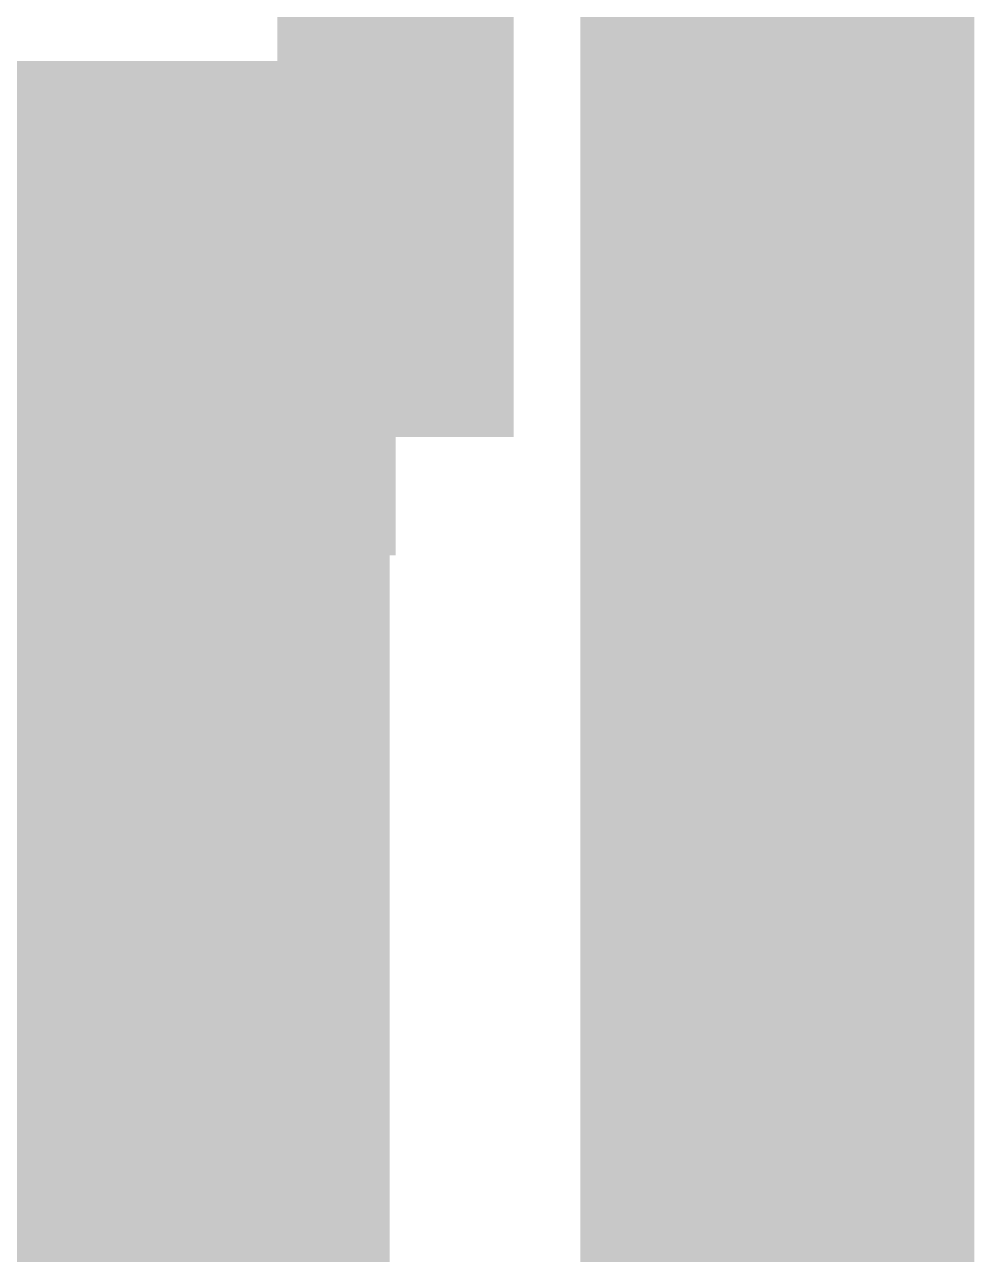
# Model space of a CAD drawing. Header units: millimetres. Extents: x -0.7 to 17.2, y -0.7 to 12.5.
# Drawn here: x 13.79 to 17.2, y 1.797 to 6.21 of the extents above; entities that cross this region are included whole.
import ezdxf

# ---------------------------------------------------------------- set-up
doc = ezdxf.new("R2010")
doc.units = ezdxf.units.MM
for name, color, linetype in [('BOOTH', 7, 'Continuous'), ('EQUIPMENT', 7, 'Continuous'), ('FRAME', 7, 'Continuous'), ('PIPING_EXHAUST', 7, 'Continuous'), ('TEXT', 7, 'Continuous')]:
    doc.layers.add(name, color=color, linetype=linetype)

msp = doc.modelspace()

# ---------------------------------------------------------------- linework, layer by layer
at = {"color": 7, "lineweight": 0, "const_width": 0.1397}
msp.add_lwpolyline([(0, 11.6929), (16.5354, 0)], dxfattribs=at)
msp.add_lwpolyline([(0, 11.6929), (16.5354, 0)], dxfattribs=at)
at = {"layer": 'BOOTH', "color": 7, "lineweight": 0, "const_width": 1.132}
msp.add_lwpolyline([(10.8135, 1.9887), (14.5342, 1.9887), (14.5342, 5.5136), (10.8135, 5.5136), (10.8135, 1.9887), (10.8135, 1.9887)], dxfattribs=at)
at = {"layer": 'EQUIPMENT', "color": 7, "lineweight": 0, "const_width": 0.7075}
msp.add_lwpolyline([(13.9467, 2.1845), (14.3384, 2.1845), (14.3384, 4.7302), (13.9467, 4.7302), (13.9467, 2.1845), (13.9467, 2.1845)], dxfattribs=at)
at = {"layer": 'FRAME', "color": 7, "lineweight": 0}
for points, const_width in [([(0.043, 0.0304), (16.4924, 0.0304), (16.4924, 11.6625), (0.043, 11.6625), (0.043, 0.0304), (0.043, 0.0304)], 1.415), ([(0.2388, 0.2262), (16.2966, 0.2262), (16.2966, 11.4667), (0.2388, 11.4667), (0.2388, 0.2262), (0.2388, 0.2262)], 0.7075)]:
    msp.add_lwpolyline(points, dxfattribs=dict(at, const_width=const_width))
at = {"layer": 'PIPING_EXHAUST', "color": 7, "lineweight": 0}
for points, const_width in [([(15.1217, 4.7302), (15.1217, 7.6676)], 0.849), ([(14.3384, 4.7302), (15.1217, 4.7302)], 0.849), ([(14.025, 4.3386), (14.26, 4.1819)], 0.3679), ([(14.025, 3.7511), (14.26, 3.5945)], 0.3679), ([(14.025, 3.1636), (14.26, 3.007)], 0.3679), ([(14.025, 2.5762), (14.26, 2.4195)], 0.3679)]:
    msp.add_lwpolyline(points, dxfattribs=dict(at, const_width=const_width))
at = {"layer": 'TEXT', "color": 7, "lineweight": 0, "const_width": 0.0000000392}
for points in [[(14.0347, 5.0578), (14.0347, 5.0578), (14.0386, 5.0572), (14.0421, 5.0561), (14.0453, 5.0545), (14.0453, 5.0545), (14.0481, 5.0526), (14.0505, 5.0502), (14.0524, 5.0474), (14.0524, 5.0474), (14.0538, 5.0442), (14.0546, 5.0406), (14.0549, 5.0366), (14.0549, 5.0366), (14.0543, 5.0309), (14.0525, 5.026), (14.0495, 5.0219), (14.0495, 5.0219), (14.0455, 5.0187), (14.0405, 5.0166), (14.0347, 5.0155), (14.0347, 4.9978), (14.0281, 4.9978), (14.0281, 5.0155), (14.0281, 5.0155), (14.0242, 5.0161), (14.0207, 5.0172), (14.0174, 5.0187), (14.0174, 5.0187), (14.0146, 5.0207), (14.0122, 5.0231), (14.0103, 5.0259), (14.0103, 5.0259), (14.0089, 5.0291), (14.0081, 5.0327), (14.0078, 5.0366), (14.0078, 5.0366), (14.0084, 5.0424), (14.0102, 5.0474), (14.0132, 5.0515), (14.0132, 5.0515), (14.0173, 5.0546), (14.0223, 5.0567), (14.0283, 5.0578), (14.0283, 5.0743), (14.0347, 5.0743), (14.0347, 5.0578)], [(14.0283, 5.0522), (14.024, 5.0514), (14.0206, 5.0498), (14.0181, 5.0475), (14.0181, 5.0475), (14.0163, 5.0446), (14.0152, 5.041), (14.0149, 5.0367), (14.0149, 5.0367), (14.0152, 5.0323), (14.0163, 5.0287), (14.0181, 5.0257), (14.0181, 5.0257), (14.0207, 5.0234), (14.0241, 5.0219), (14.0283, 5.021), (14.0283, 5.0522)], [(14.0347, 5.021), (14.0388, 5.0219), (14.0422, 5.0235), (14.0448, 5.0258), (14.0448, 5.0258), (14.0465, 5.0288), (14.0476, 5.0324), (14.048, 5.0367), (14.048, 5.0367), (14.0476, 5.0409), (14.0465, 5.0445), (14.0447, 5.0474), (14.0447, 5.0474), (14.0422, 5.0497), (14.0388, 5.0512), (14.0347, 5.0521), (14.0347, 5.021)], [(14.072, 5.0321), (14.072, 5.0321), (14.072, 5.0314), (14.0719, 5.0305), (14.0719, 5.0294), (14.0719, 5.0294), (14.0719, 5.0282), (14.0718, 5.0269), (14.0717, 5.0257), (14.0717, 5.0257), (14.0716, 5.0246), (14.0716, 5.0236), (14.0715, 5.0228), (14.0935, 5.0571), (14.1017, 5.0571), (14.1017, 5.0162), (14.0955, 5.0162), (14.0955, 5.0403), (14.0955, 5.0403), (14.0955, 5.0412), (14.0955, 5.0423), (14.0955, 5.0435), (14.0955, 5.0435), (14.0955, 5.0449), (14.0956, 5.0462), (14.0956, 5.0475), (14.0956, 5.0475), (14.0957, 5.0487), (14.0957, 5.0496), (14.0958, 5.0504), (14.074, 5.0162), (14.0656, 5.0162), (14.0656, 5.0571), (14.072, 5.0571), (14.072, 5.0321)], [(14.146, 5.0162), (14.1392, 5.0162), (14.1392, 5.0516), (14.1271, 5.0516), (14.1271, 5.0516), (14.1264, 5.0435), (14.1255, 5.0366), (14.1244, 5.0307), (14.1244, 5.0307), (14.1231, 5.0259), (14.1215, 5.0221), (14.1197, 5.0192), (14.1197, 5.0192), (14.1176, 5.0172), (14.1151, 5.016), (14.1124, 5.0156), (14.1124, 5.0156), (14.1117, 5.0156), (14.1111, 5.0157), (14.1104, 5.0157), (14.1104, 5.0157), (14.1098, 5.0158), (14.1093, 5.016), (14.1088, 5.0162), (14.1088, 5.0212), (14.1088, 5.0212), (14.1092, 5.0211), (14.1095, 5.021), (14.1098, 5.021), (14.1098, 5.021), (14.1102, 5.0209), (14.1106, 5.0209), (14.1109, 5.0209), (14.1109, 5.0209), (14.1135, 5.0219), (14.1157, 5.0248), (14.1175, 5.0297), (14.1175, 5.0297), (14.119, 5.0366), (14.1203, 5.0458), (14.1213, 5.0571), (14.146, 5.0571), (14.146, 5.0162)], [(14.1779, 5.0403), (14.1779, 5.0403), (14.1868, 5.039), (14.1921, 5.0352), (14.1939, 5.0287), (14.1939, 5.0287), (14.1934, 5.0251), (14.1921, 5.0221), (14.19, 5.0196), (14.19, 5.0196), (14.1869, 5.0177), (14.1827, 5.0165), (14.1776, 5.0162), (14.159, 5.0162), (14.159, 5.0571), (14.1657, 5.0571), (14.1657, 5.0403), (14.1779, 5.0403)], [(14.1871, 5.0283), (14.1869, 5.0305), (14.186, 5.0322), (14.1845, 5.0334), (14.1845, 5.0334), (14.1825, 5.0341), (14.1801, 5.0346), (14.1771, 5.0347), (14.1657, 5.0347), (14.1657, 5.0216), (14.1773, 5.0216), (14.1773, 5.0216), (14.18, 5.0218), (14.1823, 5.0223), (14.1844, 5.0231), (14.1844, 5.0231), (14.1859, 5.0244), (14.1868, 5.0261), (14.1871, 5.0283)], [(14.2327, 5.0515), (14.2193, 5.0515), (14.2193, 5.0162), (14.2127, 5.0162), (14.2127, 5.0515), (14.1995, 5.0515), (14.1995, 5.0571), (14.2327, 5.0571), (14.2327, 5.0515)], [(14.2603, 5.0579), (14.2603, 5.0579), (14.2651, 5.0573), (14.2691, 5.0556), (14.2725, 5.0526), (14.2725, 5.0526), (14.2751, 5.0485), (14.2766, 5.0432), (14.2772, 5.0367), (14.2772, 5.0367), (14.2766, 5.0303), (14.2751, 5.025), (14.2725, 5.0208), (14.2725, 5.0208), (14.2691, 5.0178), (14.265, 5.016), (14.2603, 5.0154), (14.2603, 5.0154), (14.2573, 5.0156), (14.2547, 5.0162), (14.2524, 5.0172), (14.2524, 5.0172), (14.2505, 5.0184), (14.2489, 5.0198), (14.2476, 5.0214), (14.2471, 5.0214), (14.2471, 5.0214), (14.2472, 5.0204), (14.2473, 5.0193), (14.2474, 5.0181), (14.2474, 5.0181), (14.2475, 5.0168), (14.2475, 5.0157), (14.2476, 5.0146), (14.2476, 4.9978), (14.2408, 4.9978), (14.2408, 5.0571), (14.2463, 5.0571), (14.2473, 5.0516), (14.2476, 5.0516), (14.2476, 5.0516), (14.2489, 5.0533), (14.2505, 5.0548), (14.2524, 5.0561), (14.2524, 5.0561), (14.2546, 5.0571), (14.2572, 5.0577), (14.2603, 5.0579)], [(14.2591, 5.0522), (14.2553, 5.0519), (14.2524, 5.0507), (14.2503, 5.0487), (14.2503, 5.0487), (14.2488, 5.046), (14.2479, 5.0424), (14.2476, 5.038), (14.2476, 5.0367), (14.2476, 5.0367), (14.2478, 5.0321), (14.2487, 5.0282), (14.2501, 5.0251), (14.2501, 5.0251), (14.2522, 5.0228), (14.2553, 5.0214), (14.2593, 5.021), (14.2593, 5.021), (14.2616, 5.0212), (14.2637, 5.0219), (14.2654, 5.023), (14.2654, 5.023), (14.2669, 5.0246), (14.2681, 5.0265), (14.269, 5.0287), (14.269, 5.0287), (14.2697, 5.0311), (14.2701, 5.0339), (14.2702, 5.0368), (14.2702, 5.0368), (14.2699, 5.0412), (14.269, 5.0449), (14.2675, 5.048), (14.2675, 5.048), (14.2654, 5.0504), (14.2626, 5.0518), (14.2591, 5.0522)]]:
    msp.add_lwpolyline(points, dxfattribs=at)

doc.saveas('drawing.dxf')
